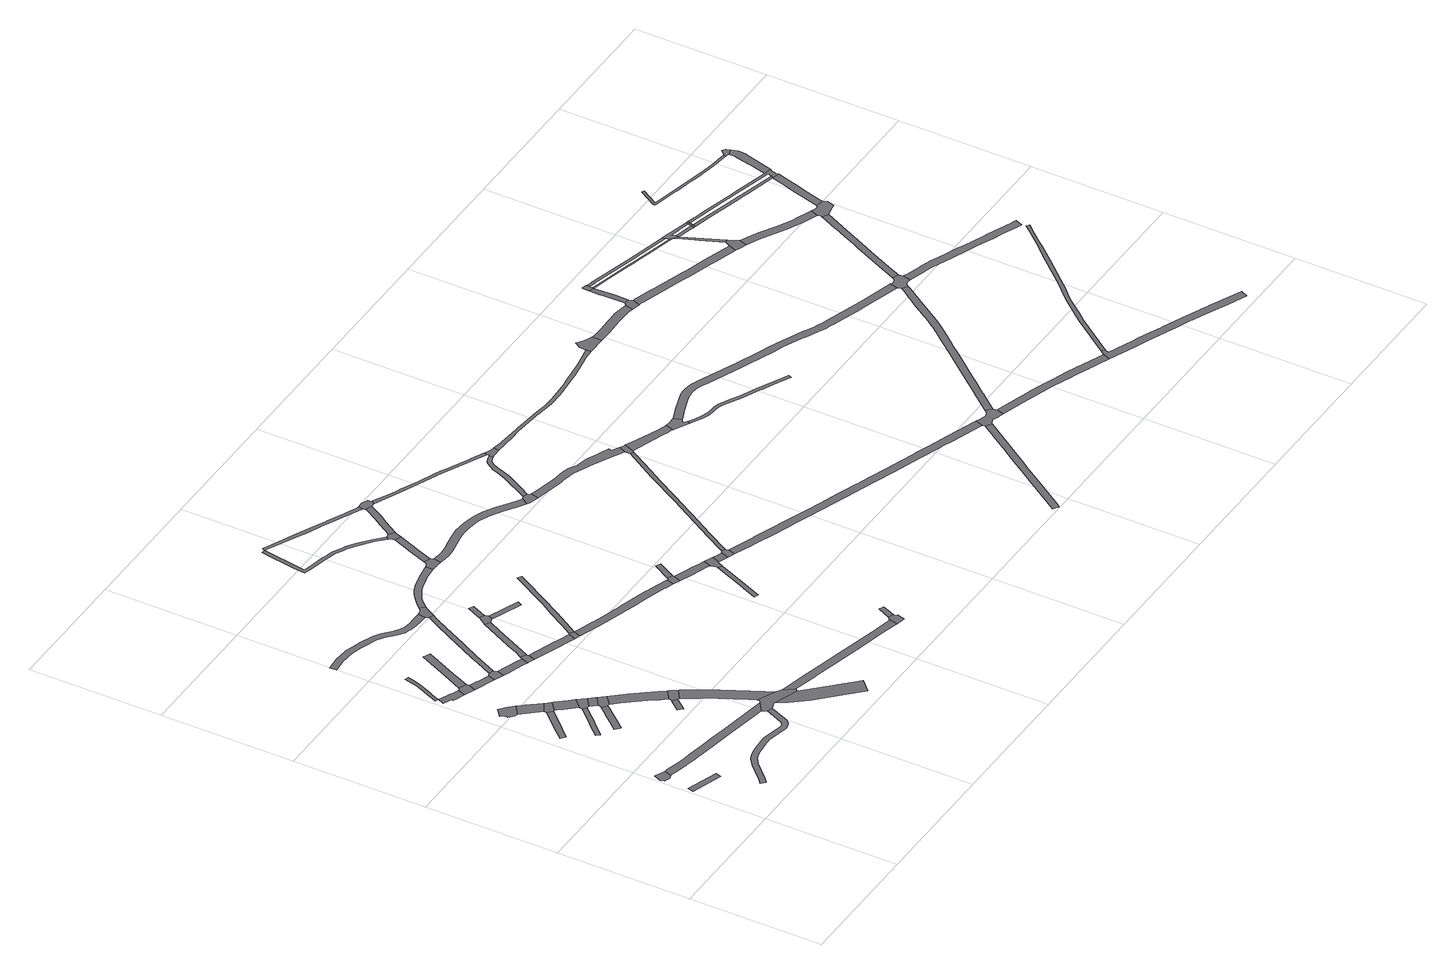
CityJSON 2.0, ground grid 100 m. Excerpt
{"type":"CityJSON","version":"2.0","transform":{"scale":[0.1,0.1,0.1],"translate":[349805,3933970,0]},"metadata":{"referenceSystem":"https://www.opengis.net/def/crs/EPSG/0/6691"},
"CityObjects":{
"road1":{"type":"Road","attributes":{"RoadStructureAttribute.sectionType":"1"},"geometry":[{"type":"MultiSurface","lod":"1","boundaries":[[[0,1,2,3]]]}]},
"road2":{"type":"Road","geometry":[{"type":"MultiSurface","lod":"1","boundaries":[[[4,5,6,7,8,9]]]}]},
"road3":{"type":"Road","attributes":{"RoadStructureAttribute.sectionType":"1"},"geometry":[{"type":"MultiSurface","lod":"1","boundaries":[[[10,11,12,13,14,15,16,17]]]}]},
"road4":{"type":"Road","geometry":[{"type":"MultiSurface","lod":"1","boundaries":[[[18,19,20,21,22,23,24,25,26]]]}]},
"road5":{"type":"Road","attributes":{"RoadStructureAttribute.sectionType":"1"},"geometry":[{"type":"MultiSurface","lod":"1","boundaries":[[[27,28,29,30,31,32,33,34,35,36,37,38,39,40,41,42]]]}]},
"road6":{"type":"Road","attributes":{"RoadStructureAttribute.sectionType":"1"},"geometry":[{"type":"MultiSurface","lod":"1","boundaries":[[[43,44,45,46,47,48,49,50,51,52,53,54,55,56,57,58,59,60,61,62,4,9]]]}]},
"road7":{"type":"Road","attributes":{"RoadStructureAttribute.sectionType":"1"},"geometry":[{"type":"MultiSurface","lod":"1","boundaries":[[[63,64,65,66,67,68,69,70,71,72,73,74,75,76,77,78,79,80,81,82,83,84,85,86,87,88,89,90,91,92,93,94,95]]]}]},
"road8":{"type":"Road","attributes":{"function":"3","RoadStructureAttribute.sectionType":"1"},"geometry":[{"type":"MultiSurface","lod":"1","boundaries":[[[96,97,98,99,18,26]]]}]},
"road9":{"type":"Road","attributes":{"RoadStructureAttribute.sectionType":"1"},"geometry":[{"type":"MultiSurface","lod":"1","boundaries":[[[100,101,102,103,104,105,106,107,108,109]]]}]},
"road10":{"type":"Road","attributes":{"RoadStructureAttribute.sectionType":"1"},"geometry":[{"type":"MultiSurface","lod":"1","boundaries":[[[110,111,112,113,114,115,116,117,118,119,120,121]]]}]},
"road11":{"type":"Road","geometry":[{"type":"MultiSurface","lod":"1","boundaries":[[[122,123,97,96,10,17,124]]]}]},
"road12":{"type":"Road","attributes":{"RoadStructureAttribute.sectionType":"1"},"geometry":[{"type":"MultiSurface","lod":"1","boundaries":[[[125,126,127,128,129,130,131,132,133,134,135,136,109]]]}]},
"road13":{"type":"Road","attributes":{"function":"3","RoadStructureAttribute.sectionType":"1"},"geometry":[{"type":"MultiSurface","lod":"1","boundaries":[[[137,138,139,140,141,142,143,122,124]]]}]},
"road14":{"type":"Road","geometry":[{"type":"MultiSurface","lod":"1","boundaries":[[[144,105,104,145,146,147]]]}]},
"road15":{"type":"Road","geometry":[{"type":"MultiSurface","lod":"1","boundaries":[[[148,141,140,42,41,149]]]}]},
"road16":{"type":"Road","attributes":{"function":"3","RoadStructureAttribute.sectionType":"1"},"geometry":[{"type":"MultiSurface","lod":"1","boundaries":[[[150,151,152,153,148,149]]]}]},
"road17":{"type":"Road","geometry":[{"type":"MultiSurface","lod":"1","boundaries":[[[154,155,156,152,151,157,110,121]]]}]},
"road18":{"type":"Road","attributes":{"RoadStructureAttribute.sectionType":"1"},"geometry":[{"type":"MultiSurface","lod":"1","boundaries":[[[158,159,160,146,145,161,162,163,164]]]}]},
"road19":{"type":"Road","geometry":[{"type":"MultiSurface","lod":"1","boundaries":[[[165,166,167,168]]]}]},
"road20":{"type":"Road","attributes":{"RoadStructureAttribute.sectionType":"1"},"geometry":[{"type":"MultiSurface","lod":"1","boundaries":[[[169,170,171,172,173,174,175,144,147]]]}]},
"road21":{"type":"Road","attributes":{"function":"3","RoadStructureAttribute.sectionType":"1"},"geometry":[{"type":"MultiSurface","lod":"1","boundaries":[[[176,177,178,179,180,181,182,183,184,185,186,187,188,189,190,191,192,156,155]]]}]},
"road22":{"type":"Road","geometry":[{"type":"MultiSurface","lod":"1","boundaries":[[[193,194,195,158,164,196,197,198]]]}]},
"road23":{"type":"Road","geometry":[{"type":"MultiSurface","lod":"1","boundaries":[[[199,200,201,202,184,183,203,165,168]]]}]},
"road24":{"type":"Road","attributes":{"RoadStructureAttribute.sectionType":"1"},"geometry":[{"type":"MultiSurface","lod":"1","boundaries":[[[204,205,206,207,208,209,210,193,198]]]}]},
"road25":{"type":"Road","attributes":{"function":"3","RoadStructureAttribute.sectionType":"1"},"geometry":[{"type":"MultiSurface","lod":"1","boundaries":[[[199,211,212,213,214,215,216,217,218,219,220,221,222,223,224,225,226,227,228,229,230,200]]]}]},
"road26":{"type":"Road","geometry":[{"type":"MultiSurface","lod":"1","boundaries":[[[50,79,78,231,232,233,234,235,221,220,236,237,238,51]]]}]},
"road27":{"type":"Road","attributes":{"RoadStructureAttribute.sectionType":"1"},"geometry":[{"type":"MultiSurface","lod":"1","boundaries":[[[239,240,241,242,243,244,245,246,247,248,249,250,251,252,253,254,255,256,257,258,259,260,261,262,263,264,265,266,267,268,269,270,271,272,273,274,275,276]]]}]},
"road28":{"type":"Road","geometry":[{"type":"MultiSurface","lod":"1","boundaries":[[[208,207,277,278,279,280,281]]]}]},
"road29":{"type":"Road","attributes":{"RoadStructureAttribute.sectionType":"1"},"geometry":[{"type":"MultiSurface","lod":"1","boundaries":[[[282,283,284,285,286,287,288,195,194,289,290,291,292,293,294,295,296,297,298,299]]]}]},
"road30":{"type":"Road","attributes":{"function":"3","RoadStructureAttribute.sectionType":"1"},"geometry":[{"type":"MultiSurface","lod":"1","boundaries":[[[300,301,302,303,233,232,304,305,306,307,308]]]}]},
"road31":{"type":"Road","attributes":{"RoadStructureAttribute.sectionType":"1"},"geometry":[{"type":"MultiSurface","lod":"1","boundaries":[[[309,310,311,312,279,278,313,314,315,316]]]}]},
"road32":{"type":"Road","attributes":{"RoadStructureAttribute.sectionType":"1"},"geometry":[{"type":"MultiSurface","lod":"1","boundaries":[[[317,318,319,320,281,280,321,322]]]}]},
"road33":{"type":"Road","geometry":[{"type":"MultiSurface","lod":"1","boundaries":[[[323,324,325,309,316]]]}]},
"road34":{"type":"Road","geometry":[{"type":"MultiSurface","lod":"1","boundaries":[[[326,327,328,276,275,329,299,298,330,331,332]]]}]},
"road35":{"type":"Road","geometry":[{"type":"MultiSurface","lod":"1","boundaries":[[[333,334,335,336,337,338,339,340,317,322]]]}]},
"road36":{"type":"Road","attributes":{"RoadStructureAttribute.sectionType":"1"},"geometry":[{"type":"MultiSurface","lod":"1","boundaries":[[[338,341,342,343,339]]]}]},
"road37":{"type":"Road","attributes":{"RoadStructureAttribute.sectionType":"1"},"geometry":[{"type":"MultiSurface","lod":"1","boundaries":[[[335,344,345,346,347,348,336]]]}]},
"road38":{"type":"Road","attributes":{"RoadStructureAttribute.sectionType":"1"},"geometry":[{"type":"MultiSurface","lod":"1","boundaries":[[[349,350,351,352,353,354,355,356,357,235,234,358,359,360,361,362,363,364,365]]]}]},
"road39":{"type":"Road","attributes":{"RoadStructureAttribute.sectionType":"1"},"geometry":[{"type":"MultiSurface","lod":"1","boundaries":[[[366,367,368,369,370,371,372,373,374,375,376,377,378,379,380,381,382,383,384,385,326,332]]]}]},
"road40":{"type":"Road","attributes":{"RoadStructureAttribute.sectionType":"1"},"geometry":[{"type":"MultiSurface","lod":"1","boundaries":[[[386,387,388,389,390,391,392,393,394,395,325,324]]]}]},
"road41":{"type":"Road","attributes":{"RoadStructureAttribute.sectionType":"1"},"geometry":[{"type":"MultiSurface","lod":"1","boundaries":[[[323,396,397,398,399,400,401,402,403,404,405,406,407,408,409,410,411,412,413,414,415,416,417,418,419,420,421,422,423,424,425,426,427,428,324]]]}]},
"road42":{"type":"Road","geometry":[{"type":"MultiSurface","lod":"1","boundaries":[[[376,429,430,431,432,433,434,435,436,377]]]}]},
"road43":{"type":"Road","attributes":{"RoadStructureAttribute.sectionType":"1"},"geometry":[{"type":"MultiSurface","lod":"1","boundaries":[[[437,438,439,440,441,442,443,444,445,446,447,448,449,450,451,452,453,454,455,456,457,458,459,460,461,462,463,464,465,466,437,467,468,469,470,471,472,473,474,475,476,477,478,479,480,481,482,483,484,485,486,487,488,489,490,491,492]]]}]},
"road44":{"type":"Road","geometry":[{"type":"MultiSurface","lod":"1","boundaries":[[[493,494,349,365,495,496,497,498]]]}]},
"road45":{"type":"Road","attributes":{"RoadStructureAttribute.sectionType":"1"},"geometry":[{"type":"MultiSurface","lod":"1","boundaries":[[[433,499,500,501,502,434]]]}]},
"road46":{"type":"Road","geometry":[{"type":"MultiSurface","lod":"1","boundaries":[[[503,504,493,498]]]}]},
"road47":{"type":"Road","geometry":[{"type":"MultiSurface","lod":"1","boundaries":[[[505,506,414,413,507,508,509,510,511,512]]]}]},
"road48":{"type":"Road","geometry":[{"type":"MultiSurface","lod":"1","boundaries":[[[452,513,501,500,514,515,516,517,453]]]}]},
"road49":{"type":"Road","geometry":[{"type":"MultiSurface","lod":"1","boundaries":[[[511,518,519,512]]]}]},
"road50":{"type":"Road","attributes":{"RoadStructureAttribute.sectionType":"1"},"geometry":[{"type":"MultiSurface","lod":"1","boundaries":[[[520,521,522,523,524,525,526,527,528,529]]]}]},
"road51":{"type":"Road","attributes":{"RoadStructureAttribute.sectionType":"1"},"geometry":[{"type":"MultiSurface","lod":"1","boundaries":[[[530,531,532,533,534,510,509,535,536,537]]]}]},
"road52":{"type":"Road","attributes":{"RoadStructureAttribute.sectionType":"1"},"geometry":[{"type":"MultiSurface","lod":"1","boundaries":[[[538,539,540,541,517,516,542,543,544,545]]]}]},
"road53":{"type":"Road","attributes":{"RoadStructureAttribute.sectionType":"1"},"geometry":[{"type":"MultiSurface","lod":"1","boundaries":[[[546,547,548,549,550,551,552,553,554,555,556,557,558,559,560,561,562,563,564,565,432,431,566,567,568,569,570,571,572,573,574,575,576,577,578,579,580,581,582,583,584,585,586]]]}]},
"road54":{"type":"Road","geometry":[{"type":"MultiSurface","lod":"1","boundaries":[[[530,537,587,520,529,588,589,590]]]}]},
"road55":{"type":"Road","attributes":{"RoadStructureAttribute.sectionType":"1"},"geometry":[{"type":"MultiSurface","lod":"1","boundaries":[[[591,592,590,589,593]]]}]},
"road56":{"type":"Road","geometry":[{"type":"MultiSurface","lod":"1","boundaries":[[[544,594,595,596,597,598,599,600,601,602,478,477,603,604,545]]]}]},
"road57":{"type":"Road","geometry":[{"type":"MultiSurface","lod":"1","boundaries":[[[605,606,607,591,593,608,609,610]]]}]},
"road58":{"type":"Road","geometry":[{"type":"MultiSurface","lod":"1","boundaries":[[[611,612,613,614,615,616,546,586]]]}]},
"road59":{"type":"Road","attributes":{"RoadStructureAttribute.sectionType":"1"},"geometry":[{"type":"MultiSurface","lod":"1","boundaries":[[[617,618,619,620,621,622,623,624,625,626,627,628,629,630,595,594,631,632,633,634,635,636]]]}]},
"road60":{"type":"Road","attributes":{"RoadStructureAttribute.sectionType":"1"},"geometry":[{"type":"MultiSurface","lod":"1","boundaries":[[[606,637,638,639,640,641,642,643,644,645,646,647,648,649,650,651,652,653,654,655,656,607]]]}]},
"road61":{"type":"Road","attributes":{"RoadStructureAttribute.sectionType":"1"},"geometry":[{"type":"MultiSurface","lod":"1","boundaries":[[[657,658,659,660,661,662,663,664,665,666,667,668,669,670,671,672,673,674,675,676,616,615]]]}]},
"road62":{"type":"Road","attributes":{"RoadStructureAttribute.sectionType":"1"},"geometry":[{"type":"MultiSurface","lod":"1","boundaries":[[[677,678,679,680,681,682,683,684,685,686,687,688,689,690,691,692,693,694,695,696,697,698,699,700,701,702,703,704,705,614,613]]]}]},
"road63":{"type":"Road","geometry":[{"type":"MultiSurface","lod":"1","boundaries":[[[706,707,617,636,708,709,710,711,667,666,712,713,714]]]}]},
"road64":{"type":"Road","attributes":{"RoadStructureAttribute.sectionType":"1"},"geometry":[{"type":"MultiSurface","lod":"1","boundaries":[[[715,716,717,718,719,720,721,722,723,724,725,726,727,728,729,730,731,732,733,734,735,736,737,738,739,740,741,742,743,744,745,746,747,748,749,750,751,752,753,754,755,605,610]]]}]},
"road65":{"type":"Road","geometry":[{"type":"MultiSurface","lod":"1","boundaries":[[[646,756,757,758,759,692,691,647]]]}]},
"road66":{"type":"Road","attributes":{"RoadStructureAttribute.sectionType":"1"},"geometry":[{"type":"MultiSurface","lod":"1","boundaries":[[[760,761,762,763,764,765,758,757,766,767,768,769,770,771]]]}]},
"road67":{"type":"Road","geometry":[{"type":"MultiSurface","lod":"1","boundaries":[[[770,772,773,774,775,776,777,778,779,780,771]]]}]},
"road68":{"type":"Road","attributes":{"RoadStructureAttribute.sectionType":"1"},"geometry":[{"type":"MultiSurface","lod":"1","boundaries":[[[713,781,782,783,784,785,786,787,788,789,790,791,792,793,794,795,796,797,798,799,800,801,802,803,804,805,806,807,808,809,714]]]}]},
"road69":{"type":"Road","attributes":{"RoadStructureAttribute.sectionType":"1"},"geometry":[{"type":"MultiSurface","lod":"1","boundaries":[[[810,811,812,813,814,815,816,817,818,819,820,821,822,823,824,825,826,827]]]}]},
"road70":{"type":"Road","attributes":{"RoadStructureAttribute.sectionType":"1"},"geometry":[{"type":"MultiSurface","lod":"1","boundaries":[[[828,829,830,831,832,833,834,835,836,837,838,839,840,841,842,843,844,845,846,847,848,849,850,851,852,853,775,774]]]}]},
"road71":{"type":"Road","geometry":[{"type":"MultiSurface","lod":"1","boundaries":[[[854,855,856,857,858,859,860,861,862,733,732,819,818,863,864,865,866,867]]]}]},
"road72":{"type":"Road","geometry":[{"type":"MultiSurface","lod":"1","boundaries":[[[868,869,870,871,872,873,797,796,874]]]}]},
"road73":{"type":"Road","attributes":{"RoadStructureAttribute.sectionType":"1"},"geometry":[{"type":"MultiSurface","lod":"1","boundaries":[[[778,875,876,877,878,879,880,881,882,883,884,885,886,887,888,889,890,891,892,893,894,895,896,897,898,899,900,901,902,903,904,905,906,907,908,909,910,911,912,913,914,915,916,917,918,919,920,921,922,923,924,925,926,927,928,929,930,931,932,933,934,935,936,937,938,939,940,941,942,943,944,945,946,779]]]}]},
"road74":{"type":"Road","attributes":{"RoadStructureAttribute.sectionType":"1"},"geometry":[{"type":"MultiSurface","lod":"1","boundaries":[[[947,948,949,950,951,952,953,954,955,956,957,958,959,960,961,962,963,964,868,874]]]}]},
"road75":{"type":"Road","geometry":[{"type":"MultiSurface","lod":"1","boundaries":[[[965,966,967,968,969,970,971,972,973,974,975,976,977,978,979,980,981,982,983,984,985,986,987,988,989,990,991,992,993,994,995,996,854,867]]]}]},
"road76":{"type":"Road","geometry":[{"type":"MultiSurface","lod":"1","boundaries":[[[997,998,999,1000,954,953,1001,1002]]]}]},
"road77":{"type":"Road","attributes":{"RoadStructureAttribute.sectionType":"1"},"geometry":[{"type":"MultiSurface","lod":"1","boundaries":[[[1003,1004,1005,1006,1007,1008,1009,1010,1011,1012,1013,1014,1015,1016,1017,1018,1019,1020,1021,1022,856,855,1023,1024,1025,1026,1027,1028,1029,1030,1031,1032,1033,1034,1035,1036,1037,1038,1039]]]}]},
"road78":{"type":"Road","attributes":{"RoadStructureAttribute.sectionType":"1"},"geometry":[{"type":"MultiSurface","lod":"1","boundaries":[[[999,1040,1041,1042,1043,1044,1045,1046,1047,1048,1049,1050,1000]]]}]},
"road79":{"type":"Road","geometry":[{"type":"MultiSurface","lod":"1","boundaries":[[[1045,1051,1052,1053,1054,1055,1056,1057,1058,1059,1046]]]}]},
"road80":{"type":"Road","attributes":{"RoadStructureAttribute.sectionType":"1"},"geometry":[{"type":"MultiSurface","lod":"1","boundaries":[[[1001,1060,1061,1062,1063,1064,1065,1066,1067,1068,1069,1070,1071,1072,1073,1074,1075,1076,1077,1078,1079,1080,1081,1082,1083,1084,1085,1002]]]}]},
"road81":{"type":"Road","attributes":{"RoadStructureAttribute.sectionType":"1"},"geometry":[{"type":"MultiSurface","lod":"1","boundaries":[[[1086,1087,1088,1089,1090,1091,1092,1093,1055,1054,1094,1095,1096,1097,1098]]]}]},
"road82":{"type":"Road","geometry":[{"type":"MultiSurface","lod":"1","boundaries":[[[1099,1100,1101,1102,1103,1104,1051,1045,1105,1106,1107,1108,1109,1110,1111,1112,1113,1114,1115]]]}]},
"road83":{"type":"Road","attributes":{"RoadStructureAttribute.sectionType":"1"},"geometry":[{"type":"MultiSurface","lod":"1","boundaries":[[[1116,1117,1118,1119,1120,1121,1122,1123,1124,1125,1126,1127,1128,1129,1130,1131,1132,1133,1134,1135,1136,1137,1138,1139,1140,1141,1142,1143,1144,1145,980,979,1146]]]}]},
"road84":{"type":"Road","geometry":[{"type":"MultiSurface","lod":"1","boundaries":[[[1147,1148,1149,1150,1151,1152,1153,1154,1155,910,909,1003,1039]]]}]},
"road85":{"type":"Road","geometry":[{"type":"MultiSurface","lod":"1","boundaries":[[[1156,1157,1076,1075,1158,1159,1160,1161]]]}]},
"road86":{"type":"Road","geometry":[{"type":"MultiSurface","lod":"1","boundaries":[[[1162,1163,1164,1156,1161,1165,1166,1115]]]}]},
"road87":{"type":"Road","attributes":{"RoadStructureAttribute.sectionType":"1"},"geometry":[{"type":"MultiSurface","lod":"1","boundaries":[[[1167,1168,1169,1170,1171,1172,1173,1174,1175,1176,1177,1178,1145,1144,1179,1180,1181,1182,1183,1184,1185,1186,1187,1188,1189,1190]]]}]},
"road88":{"type":"Road","geometry":[{"type":"MultiSurface","lod":"1","boundaries":[[[1191,1099,1115,1166,1192,1193,1194,1195,1196,1197,1198,1199,1200,1201,1202,1203,1204,1205,1086,1098]]]}]},
"road89":{"type":"Road","geometry":[{"type":"MultiSurface","lod":"1","boundaries":[[[1206,1207,1208,1209,1210,1211,1192,1166,1212,1213]]]}]},
"road90":{"type":"Road","geometry":[{"type":"MultiSurface","lod":"1","boundaries":[[[1214,1215,1206,1213]]]}]},
"road91":{"type":"Road","geometry":[{"type":"MultiSurface","lod":"1","boundaries":[[[1216,1217,1199,1218,1206,1215]]]}]},
"road92":{"type":"Road","geometry":[{"type":"MultiSurface","lod":"1","boundaries":[[[1217,1219,1200,1199]]]}]},
"road93":{"type":"Road","attributes":{"RoadStructureAttribute.sectionType":"1"},"geometry":[{"type":"MultiSurface","lod":"1","boundaries":[[[1220,1221,1222,1223,1224,1225,1226,1227,1153,1152,1228,1229,1230,1231,1232,1233]]]}]},
"road94":{"type":"Road","attributes":{"RoadStructureAttribute.sectionType":"1"},"geometry":[{"type":"MultiSurface","lod":"1","boundaries":[[[1234,1235,1236,1237,1238,1239,1240,1241,1242,1243,1160,1159,1244,1245,1246,1247,1248,1249,1250,1251]]]}]},
"road95":{"type":"Road","attributes":{"RoadStructureAttribute.sectionType":"1"},"geometry":[{"type":"MultiSurface","lod":"1","boundaries":[[[1252,1253,1254,1255,1256,1257,1258,1259,1260,1261,1262,1263,1264,1265,1266,1151,1150,1267,1268,1269,1270,1271,1272,1273,1274,1275,1276,1277,1278,1279,1280,1281,1282]]]}]},
"road96":{"type":"Road","geometry":[{"type":"MultiSurface","lod":"1","boundaries":[[[1214,1283,1284,1285,1286,1287,1288,1289,1290,1291,1292,1293,1215]]]}]},
"road97":{"type":"Road","attributes":{"RoadStructureAttribute.sectionType":"1"},"geometry":[{"type":"MultiSurface","lod":"1","boundaries":[[[1294,1295,1296,1297,1298,1299,1300,1301,1302,1303,1304,1219,1217,1305,1306,1307,1308,1309,1310,1288,1287,1311,1312]]]}]},
"road98":{"type":"Road","geometry":[{"type":"MultiSurface","lod":"1","boundaries":[[[1313,1314,1315,1251,1250,1316,1220,1233,1317,1318,1319,1320,1321]]]}]},
"road99":{"type":"Road","attributes":{"RoadStructureAttribute.sectionType":"1"},"geometry":[{"type":"MultiSurface","lod":"1","boundaries":[[[1322,1323,1324,1325,1326,1327,1328,1329,1330,1331,1332,1333,1334,1335,1336,1337,1338,1339,1340,1341,1342,1343,1344,1345,1346,1347,1348]]]}]},
"road100":{"type":"Road","geometry":[{"type":"MultiSurface","lod":"1","boundaries":[[[1349,1350,1351,1352,1353,1311,1287,1354,1355,1356,1313,1321]]]}]},
"road101":{"type":"Road","geometry":[{"type":"MultiSurface","lod":"1","boundaries":[[[1296,1357,1358,1359,1360,1361,1362,1363,1364,1365,1366,1367,1297]]]}]},
"road102":{"type":"Road","geometry":[{"type":"MultiSurface","lod":"1","boundaries":[[[1347,1368,1362,1361,1369,1370,1371,1372,1348]]]}]}
},
"vertices":[
[28,560,0],[256,482,0],[270,524,0],[38,605,0],
[124,828,0],[45,861,0],[22,805,0],[32,777,0],[73,764,0],[104,774,0],
[288,1819,0],[257,1784,0],[144,1662,0],[91,1604,0],[125,1576,0],[186,1641,0],[284,1745,0],[321,1784,0],
[248,2030,0],[203,2077,0],[156,2114,0],[100,2068,0],[120,2045,0],[120,2022,0],[114,2015,0],[154,1981,0],[175,1978,0],
[406,1603,0],[391,1587,0],[363,1556,0],[331,1522,0],[310,1500,0],[268,1454,0],[233,1417,0],[255,1392,0],[315,1454,0],[349,1489,0],[368,1509,0],[397,1540,0],[412,1556,0],[420,1565,0],[465,1612,0],[438,1637,0],
[115,771,0],[160,756,0],[345,719,0],[455,700,0],[512,690,0],[713,656,0],[943,616,0],[1006,605,0],[1078,656,0],[818,699,0],[780,706,0],[701,720,0],[639,731,0],[609,736,0],[479,759,0],[410,771,0],[359,780,0],[351,781,0],[280,792,0],[147,823,0],
[387,224,0],[498,336,0],[544,371,0],[562,378,0],[591,386,0],[654,395,0],[675,398,0],[691,398,0],[759,402,0],[760,402,0],[873,379,0],[925,368,0],[950,371,0],[974,383,0],[1003,412,0],[1065,556,0],[1026,568,0],[968,434,0],[951,418,0],[937,411,0],[922,410,0],[757,445,0],[753,444,0],[662,439,0],[634,436,0],[578,428,0],[544,418,0],[522,406,0],[467,365,0],[418,314,0],[358,252,0],[321,219,0],[348,189,0],
[289,1841,0],[366,1887,0],[289,1980,0],[256,2020,0],
[36,2459,0],[103,2429,0],[98,2417,0],[116,2410,0],[184,2384,0],[208,2440,0],[156,2462,0],[150,2465,0],[86,2493,0],[57,2505,0],
[517,1537,0],[487,1501,0],[445,1452,0],[404,1405,0],[350,1341,0],[380,1318,0],[389,1311,0],[453,1386,0],[507,1452,0],[533,1483,0],[549,1503,0],[552,1507,0],
[402,1845,0],[387,1862,0],[334,1787,0],
[70,2536,0],[91,2584,0],[96,2594,0],[140,2697,0],[156,2757,0],[166,2798,0],[141,2804,0],[116,2705,0],[82,2627,0],[68,2594,0],[58,2571,0],[33,2516,0],
[344,1775,0],[375,1739,0],[407,1701,0],[443,1659,0],[506,1722,0],[475,1759,0],[413,1832,0],
[232,2449,0],[268,2352,0],[292,2406,0],[290,2429,0],
[555,1665,0],[483,1612,0],
[524,1563,0],[525,1563,0],[597,1615,0],[592,1621,0],
[554,1507,0],[570,1508,0],[639,1564,0],[524,1544,0],
[445,2347,0],[359,2379,0],[354,2381,0],[301,2339,0],[332,2328,0],[374,2312,0],[425,2293,0],
[808,1170,0],[741,1089,0],[773,1059,0],[841,1142,0],
[328,2514,0],[351,2565,0],[458,2799,0],[409,2821,0],[335,2665,0],[307,2607,0],[304,2600,0],
[587,1487,0],[603,1468,0],[619,1450,0],[643,1422,0],[684,1369,0],[732,1309,0],[781,1241,0],[816,1196,0],[886,1250,0],[856,1290,0],[853,1294,0],[803,1363,0],[754,1424,0],[735,1449,0],[730,1455,0],[712,1478,0],[655,1544,0],
[518,2320,0],[504,2347,0],[470,2357,0],[457,2281,0],[458,2280,0],[498,2266,0],
[854,1140,0],[928,1190,0],[906,1222,0],[897,1237,0],[815,1177,0],
[540,2250,0],[606,2227,0],[666,2205,0],[694,2195,0],[714,2249,0],[678,2262,0],[586,2295,0],
[860,1131,0],[888,1086,0],[895,1074,0],[928,1017,0],[951,979,0],[957,968,0],[986,915,0],[1029,826,0],[1074,736,0],[1098,688,0],[1231,630,0],[1197,692,0],[1154,776,0],[1109,866,0],[1093,897,0],[1065,955,0],[1035,1012,0],[1005,1062,0],[972,1119,0],[935,1180,0],
[1117,575,0],[1129,571,0],[1313,508,0],[1323,527,0],[1268,602,0],[1099,676,0],[1094,666,0],[1087,658,0],
[775,3080,0],[727,3080,0],[688,3080,0],[652,3085,0],[624,3091,0],[599,3101,0],[571,3120,0],[564,3125,0],[561,3127,0],[496,3184,0],[485,3191,0],[438,3222,0],[341,3260,0],[273,3280,0],[217,3296,0],[213,3297,0],[152,3301,0],[105,3305,0],[0,3296,0],[5,3245,0],[105,3255,0],[159,3251,0],[163,3250,0],[208,3247,0],[288,3224,0],[324,3213,0],[415,3178,0],[465,3144,0],[531,3087,0],[575,3056,0],[610,3043,0],[637,3038,0],[644,3036,0],[684,3030,0],[729,3027,0],[750,3026,0],[789,3024,0],[789,3080,0],
[716,2187,0],[748,2175,0],[768,2230,0],[766,2245,0],[725,2269,0],
[782,2969,0],[774,2955,0],[769,2945,0],[748,2906,0],[684,2783,0],[559,2540,0],[530,2480,0],[590,2524,0],[653,2646,0],[709,2754,0],[716,2767,0],[773,2877,0],[794,2917,0],[798,2926,0],[805,2939,0],[815,2957,0],[831,2986,0],[801,3003,0],
[1585,228,0],[1506,310,0],[1481,335,0],[1329,487,0],[1176,497,0],[1264,387,0],[1420,225,0],[1542,107,0],[1624,188,0],
[1095,2111,0],[1043,2130,0],[986,2151,0],[984,2151,0],[842,2141,0],[963,2097,0],[986,2089,0],[1075,2056,0],
[914,2645,0],[794,2405,0],[787,2392,0],[754,2317,0],[905,2532,0],[954,2625,0],
[1116,2042,0],[1136,2096,0],[1106,2116,0],
[855,3107,0],[837,3091,0],[814,3080,0],[794,3015,0],[866,3048,0],[869,3053,0],[885,3077,0],
[978,2634,0],[984,2636,0],[992,2633,0],[1007,2670,0],[1001,2685,0],[997,2697,0],[961,2714,0],[938,2681,0],
[1049,2807,0],[1012,2823,0],[966,2725,0],
[1058,2606,0],[1079,2598,0],[1215,2544,0],[1235,2578,0],[1020,2665,0],
[2282,360,0],[2159,387,0],[2156,388,0],[2113,398,0],[1806,473,0],[1632,515,0],[1509,544,0],[1499,546,0],[1286,597,0],[1508,482,0],[1535,476,0],[1744,424,0],[1759,420,0],[1954,374,0],[2141,330,0],[2239,307,0],[2268,300,0],
[922,3116,0],[931,3124,0],[956,3146,0],[974,3158,0],[992,3170,0],[1032,3190,0],[1065,3204,0],[1146,3223,0],[1163,3227,0],[1225,3235,0],[1265,3238,0],[1262,3292,0],[1154,3276,0],[1050,3251,0],[1022,3240,0],[1010,3235,0],[973,3214,0],[931,3184,0],[893,3150,0],[860,3114,0],
[1193,2191,0],[1261,2302,0],[1295,2357,0],[1318,2395,0],[1490,2695,0],[1459,2712,0],[1298,2432,0],[1270,2385,0],[1237,2330,0],[1162,2206,0],
[1127,2038,0],[1155,2028,0],[1265,1990,0],[1269,1989,0],[1334,1968,0],[1382,1952,0],[1494,1919,0],[1508,1915,0],[1525,1910,0],[1573,1896,0],[1594,1890,0],[1632,1879,0],[1645,1875,0],[1739,1848,0],[1755,1843,0],[1846,1813,0],[1853,1811,0],[1910,1790,0],[1931,1846,0],[1862,1871,0],[1761,1904,0],[1758,1906,0],[1676,1931,0],[1656,1937,0],[1651,1938,0],[1531,1972,0],[1526,1973,0],[1491,1983,0],[1478,1987,0],[1410,2005,0],[1303,2039,0],[1290,2043,0],[1176,2082,0],
[1290,3238,0],[1314,3237,0],[1355,3231,0],[1363,3291,0],[1351,3311,0],[1305,3329,0],[1297,3309,0],[1281,3299,0],
[893,4299,0],[866,4304,0],[854,4239,0],[829,4095,0],[827,4083,0],[820,4036,0],[809,3951,0],[871,3932,0],[1002,3903,0],[1013,3900,0],[1095,3877,0],[1143,3855,0],[1175,3840,0],[1250,3789,0],[1334,3720,0],[1397,3657,0],[1416,3677,0],[1353,3740,0],[1266,3811,0],[1192,3861,0],[1188,3864,0],[1154,3880,0],[1105,3903,0],[1061,3915,0],[1051,3918,0],[1009,3930,0],[878,3958,0],[839,3970,0],[854,4078,0],[880,4226,0],[906,4293,0],[1133,4184,0],[1179,4161,0],[1181,4160,0],[1287,4112,0],[1301,4106,0],[1363,4078,0],[1406,4057,0],[1550,3989,0],[1562,3983,0],[1602,3963,0],[1609,3998,0],[1587,4004,0],[1550,4021,0],[1493,4048,0],[1370,4105,0],[1367,4106,0],[1303,4136,0],[1267,4153,0],[1244,4164,0],[1173,4197,0],[1124,4220,0],[1018,4270,0],[1001,4278,0],[915,4318,0],[904,4323,0],
[2302,383,0],[2285,370,0],[2336,283,0],[2352,344,0],[2341,359,0],[2342,370,0],
[1403,3443,0],[1464,3596,0],[1417,3614,0],[1357,3461,0],
[2386,467,0],[2351,483,0],
[1943,1848,0],[1932,1846,0],[1934,1781,0],[1939,1779,0],[1963,1770,0],[1985,1826,0],[1987,1837,0],[1949,1859,0],
[1410,3644,0],[1476,3629,0],[1482,3642,0],[1489,3654,0],[1446,3680,0],
[2057,1968,0],[2023,1987,0],
[2211,1621,0],[2188,1569,0],[2129,1432,0],[2088,1335,0],[2055,1261,0],[2085,1248,0],[2107,1297,0],[2165,1432,0],[2220,1560,0],[2241,1608,0],
[2224,1735,0],[2187,1749,0],[2125,1773,0],[2088,1787,0],[2019,1814,0],[2059,1733,0],[2181,1686,0],[2201,1678,0],
[1604,3935,0],[1548,3841,0],[1512,3785,0],[1509,3779,0],[1554,3758,0],[1594,3822,0],[1656,3929,0],[1607,3944,0],
[2218,3108,0],[2203,3118,0],[2143,3154,0],[2079,3197,0],[2051,3217,0],[1966,3263,0],[1932,3277,0],[1911,3285,0],[1891,3292,0],[1851,3302,0],[1810,3310,0],[1756,3316,0],[1703,3318,0],[1636,3312,0],[1541,3295,0],[1500,3287,0],[1444,3281,0],[1414,3283,0],[1398,3286,0],[1380,3289,0],[1370,3230,0],[1407,3223,0],[1442,3221,0],[1445,3221,0],[1509,3227,0],[1541,3234,0],[1647,3253,0],[1704,3258,0],[1752,3256,0],[1784,3253,0],[1801,3251,0],[1838,3243,0],[1874,3235,0],[1910,3222,0],[1911,3221,0],[1937,3210,0],[1940,3209,0],[2019,3165,0],[2104,3108,0],[2110,3103,0],[2187,3057,0],
[2215,1637,0],[2261,1649,0],[2269,1651,0],[2292,1708,0],
[2361,1681,0],[2340,1689,0],[2339,1624,0],
[1685,3928,0],[1706,3954,0],[1700,3962,0],[1697,3971,0],[1697,3980,0],[1697,3981,0],[1648,4004,0],[1640,4000,0],[1630,3998,0],[1605,3957,0],[1607,3949,0],
[2414,1660,0],[2405,1681,0],[2381,1692,0],[2357,1617,0],[2380,1608,0],[2392,1604,0],
[2205,3046,0],[2250,3032,0],[2279,3024,0],[2294,3084,0],[2278,3107,0],[2244,3119,0],
[2528,3572,0],[2527,3573,0],[2524,3574,0],[2431,3618,0],[2409,3628,0],[2287,3687,0],[2234,3713,0],[2212,3724,0],[2171,3742,0],[2045,3796,0],[1948,3839,0],[1904,3858,0],[1892,3863,0],[1843,3885,0],[1882,3840,0],[2201,3701,0],[2209,3697,0],[2229,3688,0],[2420,3595,0],[2517,3550,0],
[2505,1854,0],[2589,1992,0],[2627,2058,0],[2713,2203,0],[2719,2213,0],[2756,2278,0],[2836,2416,0],[2904,2530,0],[3002,2692,0],[3020,2724,0],[2996,2738,0],[2848,2493,0],[2812,2431,0],[2729,2287,0],[2689,2217,0],[2663,2173,0],[2555,1992,0],[2526,1942,0],[2502,1902,0],[2482,1868,0],
[2314,3170,0],[2387,3302,0],[2421,3392,0],[2430,3416,0],[2449,3457,0],[2458,3472,0],[2467,3482,0],[2488,3493,0],[2515,3499,0],[2518,3500,0],[2514,3530,0],[2510,3529,0],[2478,3522,0],[2447,3506,0],[2434,3490,0],[2422,3472,0],[2396,3430,0],[2385,3401,0],[2381,3390,0],[2353,3318,0],
[2336,3010,0],[2479,2979,0],[2513,2975,0],[2524,2974,0],[2590,2965,0],[2600,2963,0],[2611,2961,0],[2633,2954,0],[2691,2928,0],[2693,2927,0],[2779,2887,0],[2802,2875,0],[2807,2873,0],[2933,2811,0],[2994,2778,0],[3022,2831,0],[2962,2862,0],[2971,2888,0],[2915,2910,0],[2880,2923,0],[2810,2953,0],[2706,2981,0],[2703,2983,0],[2653,3011,0],[2625,3019,0],[2601,3024,0],[2531,3033,0],[2489,3038,0],[2351,3068,0],
[2592,3547,0],[2560,3557,0],[2522,3546,0],[2523,3539,0],[2523,3538,0],[2520,3532,0],[2539,3502,0],[2595,3505,0],[2601,3546,0],
[2534,1549,0],[2539,1547,0],[2600,1524,0],[2669,1498,0],[2835,1438,0],[2876,1423,0],[2991,1382,0],[3194,1310,0],[3295,1275,0],[3435,1225,0],[3671,1142,0],[3743,1117,0],[3913,1058,0],[4046,1011,0],[4087,997,0],[4171,967,0],[4333,910,0],[4413,884,0],[4433,940,0],[4346,970,0],[4135,1044,0],[4116,1051,0],[4028,1082,0],[3941,1113,0],[3923,1119,0],[3813,1157,0],[3690,1199,0],[3561,1245,0],[3454,1283,0],[3452,1284,0],[3348,1320,0],[3315,1332,0],[3231,1362,0],[3218,1366,0],[3063,1421,0],[3013,1439,0],[2852,1496,0],[2774,1525,0],[2622,1581,0],[2613,1584,0],[2598,1590,0],
[3025,2732,0],[3028,2737,0],[3060,2811,0],[3051,2815,0],
[3354,2691,0],[3346,2693,0],[3312,2707,0],[3147,2775,0],[3119,2786,0],[3085,2801,0],[3215,2674,0],[3270,2657,0],[3321,2638,0],[3347,2628,0],[3359,2624,0],[3378,2685,0],
[3403,2600,0],[3426,2588,0],[3476,2562,0],[3488,2584,0],[3464,2604,0],[3471,2617,0],[3487,2626,0],[3469,2683,0],[3413,2680,0],
[2675,3500,0],[2765,3497,0],[2838,3495,0],[3042,3475,0],[3058,3474,0],[3177,3457,0],[3207,3453,0],[3306,3453,0],[3348,3456,0],[3463,3466,0],[3568,3475,0],[3579,3477,0],[3655,3490,0],[3729,3503,0],[3731,3503,0],[3831,3513,0],[3825,3547,0],[3663,3519,0],[3604,3509,0],[3457,3493,0],[3443,3492,0],[3254,3482,0],[3166,3484,0],[3145,3486,0],[3081,3493,0],[2871,3518,0],[2852,3520,0],[2686,3535,0],[2681,3535,0],
[3904,14,0],[3938,64,0],[4090,291,0],[4155,387,0],[4193,444,0],[4280,575,0],[4439,806,0],[4441,809,0],[4459,836,0],[4418,864,0],[4330,736,0],[4249,618,0],[4239,603,0],[4176,509,0],[4114,415,0],[4045,313,0],[3858,34,0],[3899,6,0],
[3481,2559,0],[3545,2526,0],[3572,2511,0],[3606,2499,0],[3625,2492,0],[3671,2487,0],[3712,2485,0],[3734,2480,0],[3757,2468,0],[3883,2400,0],[4026,2335,0],[4034,2331,0],[4105,2297,0],[4239,2232,0],[4251,2257,0],[4225,2269,0],[4135,2313,0],[4045,2356,0],[3895,2424,0],[3848,2450,0],[3751,2502,0],[3715,2510,0],[3673,2512,0],[3630,2517,0],[3582,2534,0],[3544,2554,0],
[4608,883,0],[4602,914,0],[4562,948,0],[4541,923,0],[4517,916,0],[4509,913,0],[4505,915,0],[4442,936,0],[4440,937,0],[4464,842,0],[4481,848,0],[4500,854,0],[4530,843,0],[4590,825,0],
[3967,3582,0],[3935,3596,0],[3901,3614,0],[3857,3643,0],[3829,3599,0],[3826,3559,0],[3966,3510,0],
[3544,2648,0],[3574,2660,0],[3691,2700,0],[3737,2712,0],[3778,2713,0],[3813,2710,0],[3841,2703,0],[3872,2692,0],[3918,2673,0],[3974,2648,0],[4177,2564,0],[4264,2531,0],[4303,2514,0],[4314,2510,0],[4430,2467,0],[4458,2457,0],[4460,2456,0],[4504,2439,0],[4629,2383,0],[4649,2374,0],[4697,2350,0],[4702,2348,0],[4778,2312,0],[4786,2308,0],[4812,2296,0],[4848,2284,0],[4886,2272,0],[4927,2259,0],[5076,2211,0],[5154,2187,0],[5169,2182,0],[5184,2178,0],[5229,2165,0],[5269,2154,0],[5425,2109,0],[5440,2168,0],[5285,2212,0],[5203,2235,0],[5186,2240,0],[5172,2244,0],[5095,2269,0],[4942,2317,0],[4904,2329,0],[4866,2341,0],[4854,2346,0],[4834,2352,0],[4804,2366,0],[4799,2368,0],[4739,2397,0],[4724,2404,0],[4675,2428,0],[4658,2436,0],[4653,2438,0],[4525,2495,0],[4502,2504,0],[4461,2520,0],[4459,2521,0],[4375,2553,0],[4199,2620,0],[3997,2703,0],[3894,2748,0],[3879,2753,0],[3869,2757,0],[3858,2760,0],[3823,2769,0],[3780,2773,0],[3759,2773,0],[3728,2772,0],[3674,2757,0],[3659,2752,0],[3554,2716,0],[3544,2712,0],
[4067,3508,0],[4098,3510,0],[4165,3512,0],[4192,3513,0],[4224,3512,0],[4324,3509,0],[4360,3502,0],[4372,3562,0],[4335,3569,0],[4293,3576,0],[4272,3579,0],[4262,3580,0],[4247,3581,0],[4191,3580,0],[4171,3579,0],[4117,3576,0],[4065,3575,0],[3990,3577,0],
[4761,772,0],[4900,728,0],[4912,724,0],[4929,718,0],[5013,689,0],[5079,665,0],[5163,633,0],[5166,632,0],[5208,615,0],[5251,598,0],[5300,578,0],[5311,573,0],[5324,568,0],[5352,556,0],[5451,517,0],[5473,573,0],[5345,625,0],[5337,629,0],[5334,630,0],[5314,638,0],[5312,639,0],[5271,656,0],[5189,688,0],[5126,710,0],[5120,713,0],[5097,721,0],[5036,744,0],[4987,761,0],[4955,773,0],[4868,801,0],[4864,803,0],[4779,830,0],
[4436,3559,0],[4436,3569,0],[4436,3579,0],[4396,3579,0],[4424,3488,0],[4447,3546,0],
[5435,2081,0],[5424,2064,0],[5312,1898,0],[5243,1795,0],[5238,1787,0],[5204,1737,0],[5201,1732,0],[5177,1699,0],[5148,1662,0],[5133,1643,0],[5078,1577,0],[5044,1535,0],[4952,1422,0],[4933,1399,0],[4825,1268,0],[4756,1185,0],[4698,1113,0],[4685,1097,0],[4649,1055,0],[4571,959,0],[4672,1000,0],[4713,1050,0],[4715,1052,0],[4814,1172,0],[4821,1181,0],[4972,1363,0],[5000,1398,0],[5070,1488,0],[5072,1490,0],[5169,1605,0],[5225,1674,0],[5256,1719,0],[5291,1774,0],[5293,1776,0],[5354,1870,0],[5466,2036,0],[5477,2053,0],
[4436,3629,0],[4436,3681,0],[4435,3704,0],[4435,3714,0],[4432,3766,0],[4432,3836,0],[4392,3847,0],[4392,3765,0],[4393,3758,0],[4395,3702,0],[4396,3656,0],
[4431,3846,0],[4432,3852,0],[4432,3869,0],[4433,3870,0],[4433,3894,0],[4394,3904,0],[4393,3880,0],[4392,3861,0],[4392,3857,0],
[4441,3487,0],[4456,3481,0],[4470,3477,0],[4472,3476,0],[4643,3423,0],[4762,3386,0],[4806,3371,0],[4816,3368,0],[4850,3357,0],[4889,3345,0],[4930,3333,0],[5044,3298,0],[5077,3288,0],[5176,3256,0],[5221,3242,0],[5248,3234,0],[5275,3290,0],[5190,3317,0],[5064,3356,0],[4911,3402,0],[4869,3415,0],[4627,3492,0],[4586,3505,0],[4473,3541,0],[4471,3541,0],[4460,3543,0],
[5131,3718,0],[4818,3795,0],[4796,3800,0],[4772,3807,0],[4477,3882,0],[4475,3882,0],[4474,3882,0],[4444,3890,0],[4461,3863,0],[4475,3859,0],[4477,3859,0],[4801,3777,0],[5134,3693,0],
[5144,3668,0],[4808,3752,0],[4779,3759,0],[4476,3835,0],[4475,3836,0],[4454,3841,0],[4454,3831,0],[4474,3825,0],[4476,3825,0],[4574,3800,0],[4755,3755,0],[4804,3742,0],[4811,3740,0],[4828,3736,0],[4964,3702,0],[5120,3663,0],[5162,3653,0],
[5508,493,0],[5642,439,0],[5712,410,0],[5737,400,0],[5894,336,0],[5961,308,0],[6023,281,0],[6086,255,0],[6090,253,0],[6156,224,0],[6234,189,0],[6354,135,0],[6361,132,0],[6495,73,0],[6520,127,0],[6408,178,0],[6351,203,0],[6282,235,0],[6275,238,0],[6220,262,0],[6218,263,0],[6113,308,0],[5933,384,0],[5919,390,0],[5799,440,0],[5734,467,0],[5708,478,0],[5509,560,0],[5523,590,0],[5500,607,0],[5486,502,0],
[5490,2072,0],[5494,2074,0],[5518,2083,0],[5542,2076,0],[5560,2141,0],[5551,2169,0],[5505,2190,0],[5494,2171,0],[5466,2160,0],
[5297,3329,0],[5284,3306,0],[5284,3222,0],[5339,3203,0],[5357,3263,0],[5322,3341,0],
[5172,3630,0],[5217,3518,0],[5229,3490,0],[5238,3529,0],[5193,3627,0],
[6389,1657,0],[6298,1553,0],[6251,1498,0],[6191,1437,0],[6145,1385,0],[6018,1242,0],[5956,1173,0],[5950,1167,0],[5905,1122,0],[5853,1067,0],[5753,944,0],[5709,891,0],[5732,874,0],[5783,936,0],[5874,1048,0],[5925,1103,0],[5976,1153,0],[6035,1219,0],[6182,1384,0],[6288,1504,0],[6325,1547,0],[6388,1621,0],[6451,1693,0],[6431,1709,0],
[5139,3680,0],[5193,3655,0],[5188,3668,0],[5183,3680,0],[5212,3675,0],[5248,3666,0],[5265,3662,0],[5324,3648,0],[5343,3643,0],[5348,3663,0],[5338,3665,0],[5266,3684,0],[5220,3696,0],[5209,3699,0],[5176,3707,0],
[5336,3617,0],[5318,3622,0],[5289,3629,0],[5262,3636,0],[5234,3643,0],[5207,3649,0],[5256,3612,0],[5333,3592,0],
[5346,3589,0],[5352,3613,0],
[5355,3626,0],[5359,3639,0],[5339,3630,0],
[5365,3659,0],
[5850,2918,0],[5783,2783,0],[5779,2775,0],[5737,2684,0],[5695,2593,0],[5669,2544,0],[5637,2472,0],[5540,2263,0],[5584,2241,0],[5682,2451,0],[5707,2507,0],[5825,2754,0],[5828,2761,0],[5895,2895,0],
[5838,3026,0],[5763,3054,0],[5719,3072,0],[5672,3095,0],[5613,3128,0],[5505,3188,0],[5496,3193,0],[5459,3212,0],[5419,3233,0],[5376,3252,0],[5427,3160,0],[5455,3144,0],[5622,3052,0],[5650,3039,0],[5734,2999,0],[5806,2971,0],[5846,2955,0],[5868,3015,0],
[6416,1807,0],[6413,1808,0],[6231,1883,0],[6193,1898,0],[6046,1958,0],[5998,1978,0],[5890,2023,0],[5861,2034,0],[5805,2057,0],[5803,2058,0],[5751,2078,0],[5696,2095,0],[5670,2102,0],[5654,2107,0],[5599,2122,0],[5654,2044,0],[5679,2037,0],[5684,2036,0],[5731,2021,0],[5782,2002,0],[5838,1978,0],[5848,1975,0],[5865,1968,0],[6023,1903,0],[6079,1880,0],[6121,1863,0],[6208,1827,0],[6284,1796,0],[6394,1751,0],[6424,1739,0],[6447,1794,0],
[5475,3556,0],[5714,3496,0],[5791,3477,0],[5821,3469,0],[6053,3411,0],[6067,3427,0],[5789,3500,0],[5765,3506,0],[5722,3517,0],[5675,3530,0],[5402,3601,0],
[6112,3437,0],[6115,3449,0],[6127,3467,0],[6070,3482,0],[5803,3549,0],[5785,3553,0],[5735,3566,0],[5716,3571,0],[5712,3572,0],[5497,3626,0],[5458,3636,0],[5707,3553,0],[5721,3549,0],[5760,3539,0],[5787,3533,0],[6075,3459,0],[6072,3446,0],[6109,3396,0],[6107,3418,0],
[5937,3011,0],[5920,2999,0],[5911,3000,0],[5856,2930,0],[5902,2897,0],[5941,2908,0],[5993,2915,0],[6011,2971,0],[5995,3001,0],
[6084,3819,0],[5978,3831,0],[5907,3844,0],[5849,3856,0],[5790,3868,0],[5751,3877,0],[5623,3905,0],[5605,3908,0],[5436,3948,0],[5511,4074,0],[5495,4083,0],[5413,3950,0],[5412,3942,0],[5412,3939,0],[5415,3935,0],[5423,3931,0],[5433,3929,0],[5601,3890,0],[5629,3884,0],[5747,3859,0],[5786,3849,0],[5849,3836,0],[5904,3825,0],[5976,3812,0],[6081,3800,0],[6107,3796,0],[6110,3815,0],
[5999,3015,0],[6033,3133,0],[6053,3202,0],[6061,3229,0],[6080,3298,0],[6030,3331,0],[5997,3219,0],[5977,3150,0],
[6165,3600,0],[6173,3631,0],[6193,3703,0],[6194,3752,0],[6179,3802,0],[6131,3787,0],[6133,3775,0],[6133,3750,0],[6125,3712,0],[6104,3617,0],[6104,3616,0],
[6114,3795,0],[6177,3806,0],[6165,3832,0],[6148,3850,0],[6116,3820,0]
]}
